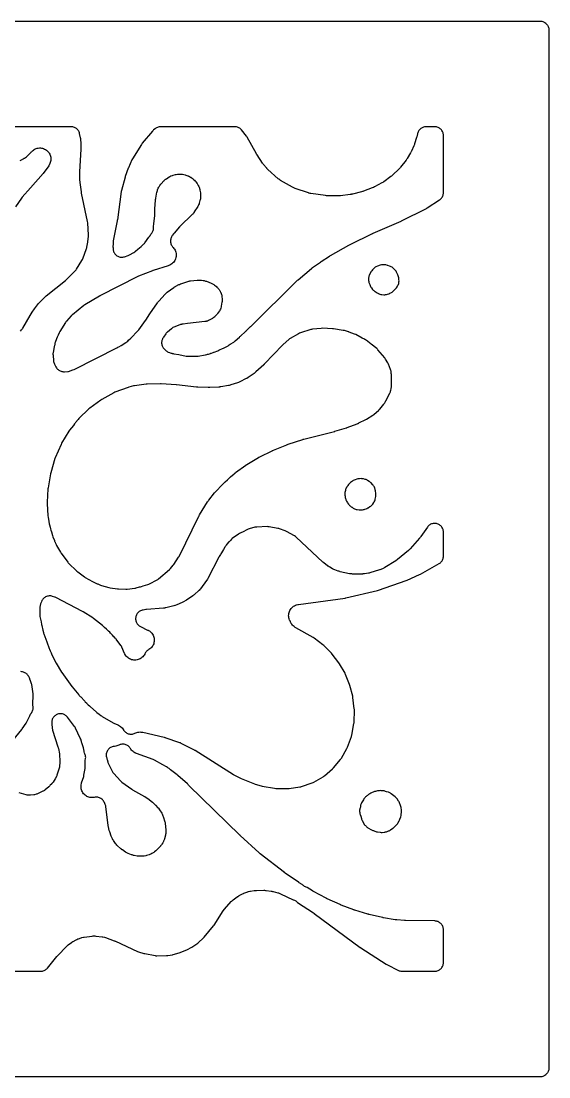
# Model space of a CAD drawing. Header units: millimetres. Extents: x 0 to 300, y 0 to 300.
# Drawn here: x 150 to 300.1, y -0.1 to 299.8 of the extents above; entities that cross this region are included whole.
import ezdxf

# ---------------------------------------------------------------- set-up
doc = ezdxf.new("R2010")
doc.units = ezdxf.units.MM
doc.layers.add('CUT', color=7, linetype='CONTINUOUS')

msp = doc.modelspace()

# ---------------------------------------------------------------- linework, layer by layer
at = {"layer": 'CUT'}
for points in [[(2.4114, 299.8475), (297.5886, 299.8475), (297.8947, 299.8324), (298.1371, 299.7965), (298.3748, 299.7369), (298.6056, 299.6544), (298.8271, 299.5496), (299.0373, 299.4236), (299.2341, 299.2776), (299.4156, 299.1131), (299.5802, 298.9315), (299.7262, 298.7347), (299.8521, 298.5245), (299.9569, 298.303), (300.0395, 298.0723), (300.099, 297.8346), (300.135, 297.5922), (300.15, 297.2861), (300.15, 2.4114), (300.135, 2.1053), (300.099, 1.8629), (300.0395, 1.6252), (299.9569, 1.3944), (299.8521, 1.1729), (299.7262, 0.9627), (299.5802, 0.7659), (299.4156, 0.5844), (299.2341, 0.4198), (299.0373, 0.2738), (298.8271, 0.1479), (298.6056, 0.0431), (298.3748, -0.0395), (298.1371, -0.099), (297.8947, -0.135), (297.5886, -0.15), (2.4114, -0.15)], [(149.8217, 211.7903), (150.1535, 212.1308), (150.2951, 212.2891), (150.4227, 212.4587), (150.5355, 212.6386), (152.5791, 216.2282), (153.1392, 217.1504), (153.7799, 218.0478), (154.9882, 219.5836), (155.1402, 219.7647), (155.2472, 219.8844), (155.4104, 220.0556), (157.0338, 221.6552), (157.1619, 221.7633), (162.629, 226.1207), (162.8578, 226.3275), (163.6, 227.0861), (163.6955, 227.176), (163.8124, 227.3032), (165.4495, 228.9766), (165.6298, 229.1822), (165.7865, 229.4063), (167.3071, 231.8559), (167.4295, 232.0773), (167.5288, 232.3099), (168.6044, 235.2283), (168.6666, 235.4206), (168.713, 235.6173), (168.9871, 237.0318), (169.0199, 237.2541), (169.1631, 238.66), (169.1754, 238.8629), (169.1713, 239.0662), (168.9581, 242.5445), (168.9088, 242.9085), (167.2068, 250.9621), (167.1791, 251.1072), (167.1622, 251.2062), (167.1402, 251.3523), (166.7968, 253.9902), (166.7845, 254.1071), (166.7756, 254.197), (166.7674, 254.2988), (166.7572, 254.4832), (166.6805, 256.9574), (166.6802, 256.9892), (167.059, 263.506), (167.0614, 263.7465), (167.0526, 263.9764), (167.0873, 264.5986), (167.083, 264.9403), (166.9663, 266.3744), (166.9128, 266.7238), (166.6466, 267.8995), (166.5823, 268.1314), (166.4959, 268.356), (166.3883, 268.5713), (166.2606, 268.7752), (166.1138, 268.9659), (165.9493, 269.1416), (165.7688, 269.3007), (165.5738, 269.4417), (165.3661, 269.5632), (165.1477, 269.6643), (164.9206, 269.7439), (164.6869, 269.8012), (164.4487, 269.8359), (164.2084, 269.8475), (164.2037, 269.8475), (163.9892, 269.8475), (163.178, 269.8475), (161.2096, 269.8475), (155.2206, 269.8475), (152.6884, 269.8475), (152.2256, 269.8475), (152.2189, 269.8475), (144.9435, 269.8475)], [(149.7114, 260.1986), (150.3335, 260.5682), (150.4173, 260.6065), (150.6545, 260.7306), (150.8771, 260.8793), (150.927, 260.921), (151.2837, 261.1329), (151.5128, 261.2868), (151.7235, 261.4649), (152.4379, 262.1398), (152.6248, 262.3368), (152.8756, 262.6315), (152.9965, 262.7668), (153.0187, 262.7904), (153.2584, 263.0224), (153.4965, 263.2118), (153.7518, 263.3774), (154.0219, 263.5175), (154.3042, 263.6308), (154.5962, 263.7164), (154.8951, 263.7733), (155.1982, 263.8011), (155.5024, 263.7994), (155.8051, 263.7684), (156.1034, 263.7083), (156.3944, 263.6196), (156.6756, 263.5032), (156.9441, 263.3602), (157.1976, 263.1919), (157.4337, 262.9998), (157.65, 262.7859), (157.8447, 262.5521), (158.0159, 262.3005), (158.162, 262.0336), (158.2816, 261.7538), (158.3736, 261.4638), (158.4371, 261.1662), (158.4716, 260.8639), (158.4767, 260.5597), (158.4524, 260.2564), (158.3988, 259.9568), (158.3166, 259.6639), (158.2184, 259.4109), (157.8651, 258.7), (157.7199, 258.4634), (157.7043, 258.4402), (157.6146, 258.3126), (156.285, 256.5025), (152.7149, 252.4629), (150.3203, 249.8145), (150.1218, 249.5647), (148.3751, 247.0515)], [(146.45, 93.9331), (150.2159, 98.5745), (150.3401, 98.7413), (151.4661, 100.3927), (151.5646, 100.5493), (151.6513, 100.7128), (152.4105, 102.2829), (152.4125, 102.2872), (152.4139, 102.29), (152.4736, 102.4232), (152.5288, 102.5569), (152.542, 102.5866), (152.692, 102.8857), (152.8546, 103.1441), (152.8998, 103.2024), (153.0446, 103.4104), (153.1677, 103.632), (153.2677, 103.8649), (153.3435, 104.1067), (153.3945, 104.355), (153.4202, 104.6071), (153.4201, 104.8606), (153.3944, 105.1128), (153.3694, 105.2755), (153.3513, 105.6196), (153.3513, 105.653), (153.3555, 105.8405), (153.4688, 108.2191), (153.4676, 108.4807), (153.439, 108.7407), (153.0201, 111.308), (152.9593, 111.5825), (152.8681, 111.8484), (152.5388, 112.6567), (152.5074, 112.7852), (152.4466, 112.9939), (152.3679, 113.1965), (152.272, 113.3914), (152.1555, 113.6043), (152.0474, 113.7802), (151.991, 113.8757), (151.8471, 114.0727), (151.6846, 114.2548), (151.5052, 114.4202), (151.3105, 114.5673), (151.1024, 114.6947), (150.8828, 114.8012), (150.6539, 114.8858), (150.4179, 114.9476), (150.1769, 114.9862), (149.9334, 115.0011)], [(134.2049, 29.85), (155.5792, 29.85), (155.8256, 29.8622), (156.0696, 29.8986), (156.3088, 29.9588), (156.5408, 30.0423), (156.7636, 30.1483), (156.9748, 30.2758), (157.1724, 30.4234), (157.3545, 30.5898), (157.5193, 30.7733), (160.1617, 34.0248), (160.261, 34.1419), (160.33, 34.2201), (160.4339, 34.333), (162.895, 36.9003), (163.0011, 37.0066), (163.0204, 37.0252), (163.2448, 37.2246), (163.2656, 37.2416), (163.3836, 37.3344), (164.3151, 38.0372), (164.4283, 38.1193), (164.4488, 38.1337), (164.6839, 38.285), (164.7055, 38.2977), (164.8271, 38.3667), (165.6936, 38.837), (165.8259, 38.9054), (165.8498, 38.9172), (166.1219, 39.0379), (166.1467, 39.0478), (166.2861, 39.1), (167.0995, 39.3863), (167.2917, 39.4481), (167.3262, 39.4582), (167.719, 39.5505), (167.7544, 39.5568), (167.954, 39.587), (170.253, 39.8714), (170.4734, 39.8921), (170.5127, 39.8946), (170.9552, 39.8968), (170.9946, 39.8947), (171.2152, 39.8762), (173.0447, 39.6683), (173.2598, 39.6376), (173.2979, 39.631), (173.7209, 39.5324), (173.7581, 39.5214), (173.9646, 39.4539), (176.4728, 38.5526), (176.6185, 38.4968), (176.7167, 38.4569), (176.8599, 38.3951), (183.1591, 35.5202), (183.4439, 35.4107), (184.9374, 34.9388), (185.2294, 34.8655), (188.1187, 34.3232), (188.3696, 34.2892), (188.6226, 34.2807), (191.3886, 34.328), (191.7534, 34.3611), (193.0483, 34.575), (193.2873, 34.6266), (195.0087, 35.0874), (195.2938, 35.1824), (196.8608, 35.8117), (197.1183, 35.9325), (198.6093, 36.7388), (198.8634, 36.8965), (200.25, 37.8769), (200.4824, 38.0629), (201.805, 39.2574), (201.9377, 39.3865), (202.0606, 39.5251), (204.7262, 42.7677), (204.8987, 43.0046), (207.4776, 47.0212), (207.5614, 47.1461), (207.5769, 47.1682), (207.7591, 47.4074), (207.7762, 47.4281), (207.8744, 47.5421), (209.7698, 49.6549), (209.8958, 49.7887), (209.9189, 49.812), (210.1898, 50.0601), (210.2151, 50.0811), (210.3593, 50.1949), (211.4756, 51.0322), (211.6057, 51.1255), (211.6293, 51.1417), (211.9007, 51.3112), (211.9256, 51.3253), (212.0665, 51.4012), (213.0242, 51.8911), (213.2397, 51.9928), (213.3881, 52.0572), (213.6096, 52.145), (214.457, 52.4502), (214.6386, 52.5105), (214.6713, 52.5204), (215.0425, 52.6127), (215.076, 52.6192), (215.2647, 52.651), (216.3219, 52.8017), (216.5642, 52.8282), (216.7291, 52.8409), (216.9726, 52.8516), (219.0873, 52.876), (219.2304, 52.875), (219.2561, 52.8743), (219.5417, 52.8557), (219.5673, 52.8531), (219.7094, 52.8357), (221.1137, 52.6361), (221.3288, 52.5991), (221.474, 52.5698), (221.6866, 52.5203), (223.0621, 52.158), (223.2248, 52.1111), (223.2538, 52.1021), (223.572, 51.9867), (223.5999, 51.9751), (223.7548, 51.9067), (227.4375, 50.1811), (227.5403, 50.1283), (227.7656, 50.0264), (227.9998, 49.9472), (228.1185, 49.9198), (228.2801, 49.7447), (228.4612, 49.5832), (228.6571, 49.44), (233.2009, 46.446), (233.2828, 46.3905), (233.3379, 46.352), (233.4183, 46.2944), (246.5037, 36.6451), (246.5268, 36.6283), (246.531, 36.6253), (246.6306, 36.5572), (253.8231, 31.8887), (254.07, 31.7478), (257.3553, 30.112), (257.5666, 30.0188), (257.7855, 29.9454), (258.0103, 29.8926), (258.2389, 29.8607), (258.4696, 29.85), (267.65, 29.85), (267.895, 29.862), (268.1377, 29.898), (268.3757, 29.9576), (268.6067, 30.0403), (268.8285, 30.1452), (269.0389, 30.2713), (269.236, 30.4175), (269.4178, 30.5822), (269.5825, 30.764), (269.7287, 30.9611), (269.8548, 31.1715), (269.9597, 31.3933), (270.0424, 31.6243), (270.102, 31.8623), (270.138, 32.105), (270.15, 32.35), (270.15, 41.6553), (270.1382, 41.8983), (270.1028, 42.1391), (270.0441, 42.3752), (269.9628, 42.6045), (269.8596, 42.8249), (269.7354, 43.0341), (269.5915, 43.2303), (269.4292, 43.4116), (269.2501, 43.5762), (269.0557, 43.7227), (268.8481, 43.8495), (268.6291, 43.9556), (268.4009, 44.0399), (268.1655, 44.1016), (267.9253, 44.1401), (267.6824, 44.1551), (259.4001, 44.2626), (259.2918, 44.2656), (259.2182, 44.2687), (259.1101, 44.2748), (256.9072, 44.4309), (256.7211, 44.4487), (256.5951, 44.464), (256.4101, 44.4911), (253.0861, 45.0633), (252.9839, 45.0824), (252.9146, 45.0963), (252.813, 45.1182), (248.9945, 45.9958), (248.8697, 46.0267), (248.7853, 46.0492), (248.6617, 46.0844), (244.9693, 47.2041), (244.8514, 47.242), (244.7718, 47.2691), (244.6553, 47.3108), (241.0413, 48.673), (240.922, 48.7203), (240.8414, 48.7539), (240.7238, 48.8052), (237.0742, 50.4742), (236.9689, 50.5244), (236.8978, 50.5596), (236.7941, 50.6131), (233.1579, 52.558), (233.0643, 52.6098), (233.0012, 52.6459), (232.9091, 52.7003), (231.3356, 53.6612), (231.1226, 53.7775), (230.8993, 53.8726), (230.6679, 53.9455), (230.5922, 53.9615), (230.5521, 54.0115), (230.3791, 54.1881), (230.1894, 54.3468), (229.985, 54.486), (229.1438, 54.9997), (229.0615, 55.0514), (229.006, 55.0873), (228.9251, 55.1411), (225.1369, 57.733), (225.0428, 57.7996), (224.9795, 57.8458), (224.8874, 57.9152), (218.0372, 63.2488), (217.9189, 63.3449), (217.8398, 63.4118), (217.7254, 63.5126), (212.3447, 68.4541), (212.3064, 68.4898), (212.2805, 68.5142), (212.2427, 68.5504), (197.7603, 82.6158), (197.65, 82.7671), (197.5112, 82.9271), (197.3594, 83.0748), (194.6128, 85.5285), (194.434, 85.674), (192.5451, 87.0713), (192.0837, 87.4489), (191.9179, 87.5736), (191.7422, 87.684), (191.6117, 87.7587), (191.3707, 87.9139), (190.3215, 88.4973), (187.9624, 89.8477), (187.7683, 89.9479), (187.5662, 90.0307), (182.8724, 91.718), (182.7019, 91.784), (182.6718, 91.7966), (182.3683, 91.9404), (182.1054, 92.098), (181.8592, 92.2804), (181.6319, 92.4859), (181.4256, 92.7125), (181.2424, 92.9582), (181.1012, 93.192), (180.9672, 93.3915), (180.8147, 93.5772), (180.645, 93.7474), (180.4598, 93.9006), (180.2608, 94.0352), (180.0497, 94.1501), (179.8286, 94.2443), (179.5994, 94.3167), (179.3644, 94.3668), (179.1256, 94.3941), (178.8853, 94.3984), (178.6457, 94.3796), (178.4091, 94.3378), (178.1775, 94.2735), (177.9532, 94.1873), (177.803, 94.1123), (177.8028, 94.1129), (177.8009, 94.1119), (177.4959, 93.9777), (177.2072, 93.8828), (176.9107, 93.8161), (176.5801, 93.7747), (176.578, 93.7746), (176.578, 93.7742), (176.3995, 93.7604), (176.157, 93.7174), (175.9198, 93.6506), (175.6903, 93.5609), (175.4708, 93.449), (175.2634, 93.316), (175.07, 93.1633), (174.8927, 92.9923), (174.733, 92.8046), (174.5926, 92.6022), (174.4728, 92.3869), (174.3748, 92.1609), (174.2994, 91.9263), (174.2476, 91.6854), (174.2197, 91.4406), (174.216, 91.1942), (174.2366, 90.9487), (174.2813, 90.7064), (174.3496, 90.4697), (174.4142, 90.2813), (174.4233, 90.2498), (174.4699, 90.0723), (174.6335, 89.3809), (174.6899, 89.1805), (174.7627, 88.9854), (174.8515, 88.7971), (176.0329, 86.5404), (176.1389, 86.3573), (176.26, 86.1837), (176.3953, 86.0211), (178.2442, 83.981), (178.4318, 83.7947), (178.6381, 83.6294), (181.4666, 81.5975), (181.6988, 81.4494), (185.0712, 79.5509), (185.085, 79.5423), (185.1614, 79.4946), (185.3119, 79.4007), (186.0337, 78.9504), (186.0514, 78.9377), (187.3362, 77.9431), (187.447, 77.8368), (187.4978, 77.7881), (187.6465, 77.6454), (188.2258, 77.0894), (188.9292, 76.3423), (189.0518, 76.2055), (189.0731, 76.1806), (189.2974, 75.8899), (189.3162, 75.863), (189.4174, 75.7098), (190.0004, 74.7786), (190.0866, 74.6339), (190.1014, 74.6076), (190.2415, 74.3316), (190.3562, 74.0441), (190.3661, 74.0156), (190.4179, 73.8554), (190.8817, 72.3004), (190.9386, 72.0871), (190.9476, 72.0488), (191.0232, 71.614), (191.0276, 71.5749), (191.0461, 71.3549), (191.1413, 69.6035), (191.1468, 69.4213), (191.147, 69.3887), (191.1326, 69.0539), (191.0858, 68.722), (191.0796, 68.69), (191.0411, 68.5118), (190.7944, 67.4928), (190.7695, 67.4013), (190.6204, 66.992), (190.5459, 66.8037), (190.5317, 66.7705), (190.4011, 66.5051), (190.3982, 66.5001), (190.2868, 66.3184), (190.0357, 65.934), (189.9305, 65.7813), (189.911, 65.7544), (189.6786, 65.4656), (189.6566, 65.4408), (189.53, 65.3054), (188.4602, 64.2162), (188.3118, 64.0732), (188.2846, 64.0484), (187.9654, 63.7879), (187.9357, 63.7663), (187.7658, 63.6496), (187.3832, 63.402), (187.2334, 63.3099), (187.2062, 63.294), (186.9194, 63.1445), (186.62, 63.0225), (186.5903, 63.0121), (186.4231, 62.9573), (185.7165, 62.7442), (185.5008, 62.6861), (185.4621, 62.6769), (185.0222, 62.5997), (184.9827, 62.5952), (184.76, 62.5763), (183.979, 62.5337), (183.7596, 62.5282), (183.7205, 62.5283), (183.2828, 62.5557), (183.244, 62.5604), (183.027, 62.5933), (182.1752, 62.7479), (181.9851, 62.7876), (181.9513, 62.7955), (181.5786, 62.904), (181.5459, 62.9154), (181.3642, 62.9839), (180.4196, 63.3686), (180.2555, 63.4401), (180.2265, 63.4535), (179.9094, 63.6195), (179.8818, 63.6357), (179.7295, 63.7299), (178.8194, 64.3232), (178.6939, 64.4087), (178.6717, 64.4245), (178.4316, 64.6103), (178.4108, 64.6279), (178.2965, 64.7279), (177.4539, 65.497), (177.3048, 65.6408), (177.2789, 65.6671), (177.0058, 65.9782), (176.983, 66.0073), (176.8596, 66.1737), (176.2449, 67.0531), (176.154, 67.1894), (176.1383, 67.2141), (175.9748, 67.4979), (175.9613, 67.5239), (175.8889, 67.671), (175.6051, 68.2813), (175.2133, 69.4346), (175.0783, 69.8321), (175.0589, 69.8893), (175.0555, 69.8993), (174.8352, 70.9057), (174.8026, 71.0731), (174.783, 71.1873), (174.758, 71.356), (174.1005, 76.6103), (174.0602, 76.8425), (173.9983, 77.0699), (173.9152, 77.2905), (173.6852, 77.8235), (173.5749, 78.0475), (173.4428, 78.2595), (173.2902, 78.4572), (173.1186, 78.6387), (172.9298, 78.8022), (172.7256, 78.9461), (172.508, 79.0688), (172.2793, 79.1692), (172.0418, 79.2463), (171.7977, 79.2993), (171.5495, 79.3277), (171.2998, 79.3312), (171.051, 79.3097), (170.8055, 79.2635), (170.7841, 79.2584), (170.4848, 79.2163), (170.1828, 79.2031), (169.8809, 79.219), (169.582, 79.2638), (169.2888, 79.337), (169.0039, 79.4381), (168.7301, 79.566), (168.4698, 79.7197), (168.2254, 79.8976), (167.9993, 80.0982), (167.7934, 80.3195), (167.6098, 80.5596), (167.4501, 80.8162), (167.3157, 81.087), (167.208, 81.3694), (167.1278, 81.6609), (167.076, 81.9586), (167.053, 82.26), (167.0591, 82.5622), (167.0942, 82.8625), (167.164, 83.1863), (167.1723, 83.2175), (167.2229, 83.3905), (167.8107, 85.2348), (167.8905, 85.5585), (168.234, 87.5006), (168.2654, 87.7514), (168.2713, 88.0041), (168.2371, 89.2587), (168.2366, 89.4422), (168.2373, 89.475), (168.2611, 89.8115), (168.3279, 90.2043), (168.3262, 90.2046), (168.3541, 90.3719), (168.3701, 90.6318), (168.3588, 90.892), (168.3206, 91.1496), (168.2558, 91.4018), (168.1651, 91.6459), (168.0677, 91.8714), (167.9639, 92.1969), (167.9554, 92.229), (167.9123, 92.4098), (167.7113, 93.355), (167.6493, 93.5899), (167.2884, 94.7294), (167.2284, 94.9406), (167.1698, 95.1041), (166.9602, 95.7657), (166.8457, 96.0609), (165.5162, 98.9337), (165.3876, 99.1758), (165.2333, 99.4023), (163.1903, 102.074), (163.0349, 102.2582), (162.8624, 102.4266), (162.6745, 102.5775), (162.4729, 102.7097), (162.2596, 102.8218), (162.0365, 102.9129), (161.8056, 102.9821), (161.5691, 103.0287), (161.3293, 103.0523), (161.0882, 103.0527), (160.8483, 103.03), (160.6117, 102.9842), (160.3805, 102.9158), (160.1571, 102.8255), (159.9433, 102.7141), (159.7413, 102.5826), (159.5529, 102.4323), (159.3799, 102.2646), (159.2238, 102.0809), (159.0861, 101.8831), (158.9681, 101.673), (158.8708, 101.4524), (158.7953, 101.2236), (158.7422, 100.9885), (158.7119, 100.7494), (158.7048, 100.5084), (158.721, 100.268), (158.8817, 98.8794), (158.9207, 98.6426), (158.9823, 98.4106), (160.4842, 93.6787), (160.5429, 93.4738), (160.5788, 93.3337), (160.6257, 93.1258), (160.9109, 91.6718), (161.0258, 89.3618), (160.9177, 87.9535), (160.8857, 87.8384), (160.2028, 85.578), (160.1466, 85.407), (160.1359, 85.3766), (160.0764, 85.2317), (159.7, 84.5301), (159.0896, 83.6016), (158.9928, 83.4613), (158.9749, 83.4366), (158.7625, 83.1699), (158.7424, 83.147), (158.6274, 83.0211), (158.3165, 82.6963), (158.1513, 82.534), (158.0358, 82.4274), (157.8609, 82.2756), (156.8168, 81.4246), (156.6448, 81.2926), (156.6135, 81.2699), (156.2481, 81.0367), (156.2144, 81.0178), (156.0222, 80.9174), (155.0548, 80.4472), (154.8795, 80.3675), (154.8478, 80.354), (154.4861, 80.2221), (154.4532, 80.212), (154.2677, 80.1601), (153.7893, 80.0395), (153.7693, 80.0367), (153.616, 80.018), (152.65, 79.9202), (152.4942, 79.9078), (152.4662, 79.9061), (152.1789, 79.9011), (151.8921, 79.92), (151.8643, 79.923), (151.7093, 79.9431), (151.4393, 79.9837), (151.397, 79.996), (149.4878, 80.6068)]]:
    msp.add_lwpolyline(points, dxfattribs=at)
for points in [[(159.231, 203.32), (159.2651, 203.0821), (159.3218, 202.8485), (159.4008, 202.6214), (159.5012, 202.403), (159.9293, 201.5784), (160.051, 201.3694), (160.1923, 201.1731), (160.3519, 200.9915), (160.5283, 200.826), (160.7199, 200.6784), (160.9249, 200.55), (161.1413, 200.442), (161.3671, 200.3555), (161.6003, 200.2911), (161.8385, 200.2496), (162.0797, 200.2313), (162.3215, 200.2364), (163.289, 200.3037), (163.5084, 200.3287), (163.7247, 200.373), (163.9362, 200.4362), (164.7599, 200.7224), (165.068, 200.8532), (177.3793, 207.0829), (177.4118, 207.0997), (177.4177, 207.1028), (177.4936, 207.1456), (177.541, 207.1683), (177.7998, 207.3113), (178.4335, 207.7124), (179.8418, 208.5653), (180.0936, 208.7397), (180.3222, 208.9436), (180.5225, 209.1457), (181.2268, 209.7403), (181.4556, 209.9597), (183.0362, 211.6811), (183.0743, 211.7196), (183.2172, 211.8765), (183.2254, 211.8872), (183.2759, 211.9422), (183.4498, 212.1537), (185.3754, 214.7772), (185.3939, 214.8028), (185.3972, 214.8074), (185.4716, 214.9176), (186.5938, 216.6785), (188.7636, 219.7745), (188.9086, 219.9678), (189.0111, 220.0957), (189.1682, 220.2792), (190.9768, 222.2593), (191.1065, 222.3942), (191.1302, 222.4178), (191.4088, 222.6675), (191.4347, 222.6885), (191.583, 222.8026), (193.4973, 224.2012), (193.6177, 224.2857), (193.6396, 224.3004), (193.8899, 224.4547), (193.9129, 224.4677), (194.0424, 224.5374), (194.8693, 224.9616), (195.0034, 225.0271), (195.0276, 225.0383), (195.3029, 225.153), (195.328, 225.1622), (195.4689, 225.2113), (197.7034, 225.9392), (197.8256, 225.9763), (197.9809, 226.0048), (198.0094, 226.0088), (198.169, 226.0277), (200.065, 226.2109), (200.0875, 226.2142), (200.4886, 226.241), (200.6816, 226.2489), (200.7161, 226.2494), (201.1021, 226.2353), (201.1365, 226.2323), (201.3284, 226.2103), (201.8083, 226.1429), (202.0193, 226.1072), (202.0567, 226.0997), (202.4708, 225.9924), (202.5071, 225.9807), (202.7089, 225.9095), (204.1149, 225.3677), (204.2779, 225.3004), (204.3068, 225.2877), (204.597, 225.1432), (204.8724, 224.972), (204.8984, 224.9542), (205.0413, 224.8507), (205.2908, 224.661), (205.4345, 224.5461), (205.4596, 224.5249), (205.7291, 224.2747), (205.7521, 224.2512), (205.8774, 224.1165), (205.982, 223.9982), (206.1906, 223.7447), (206.3099, 223.5917), (206.3305, 223.5639), (206.4233, 223.4237), (206.5313, 223.2459), (206.5457, 223.2196), (206.6229, 223.071), (206.7699, 222.7715), (206.7831, 222.7407), (207.0097, 222.1697), (207.0627, 221.9818), (207.12, 221.674), (207.1242, 221.6438), (207.1439, 221.4747), (207.1901, 220.9793), (207.2021, 220.8089), (207.2036, 220.7784), (207.2042, 220.4645), (207.1763, 220.1518), (207.1722, 220.1215), (207.1454, 219.9529), (206.9473, 218.8649), (206.9082, 218.6778), (206.9004, 218.6445), (206.8026, 218.3071), (206.6825, 218.0099), (206.5183, 217.6992), (206.5009, 217.6699), (206.3989, 217.5082), (205.8859, 216.7389), (205.7705, 216.5755), (205.7492, 216.5469), (205.5138, 216.2644), (205.2496, 216.0087), (205.2227, 215.9852), (205.0683, 215.858), (204.5725, 215.4712), (204.431, 215.3661), (204.4053, 215.3479), (204.1084, 215.1582), (204.0811, 215.1425), (203.9262, 215.0584), (203.4814, 214.8299), (203.33, 214.7563), (203.3026, 214.7438), (203.0159, 214.6277), (202.882, 214.587), (202.7439, 214.5517), (202.6701, 214.5329), (202.6573, 214.5296), (202.606, 214.5165), (202.443, 214.4826), (202.4133, 214.4778), (202.2466, 214.4547), (197.3701, 213.8891), (196.1278, 213.779), (195.9108, 213.7502), (195.6972, 213.7025), (195.6172, 213.6771), (195.5993, 213.6742), (195.3881, 213.6212), (195.1824, 213.5499), (193.4418, 212.8611), (193.1959, 212.7481), (192.9637, 212.6091), (192.7478, 212.4458), (191.6112, 211.485), (191.4554, 211.3417), (191.3124, 211.1856), (191.1831, 211.0181), (190.4919, 210.0396), (190.3748, 209.8575), (190.2738, 209.6659), (190.1898, 209.4664), (190.1248, 209.2909), (190.0512, 209.0583), (190.0007, 208.8195), (189.9737, 208.577), (189.9705, 208.333), (189.991, 208.0898), (190.0352, 207.8498), (190.1026, 207.6152), (190.1925, 207.3884), (190.3041, 207.1714), (190.4363, 206.9663), (190.5879, 206.775), (190.7575, 206.5995), (191.0566, 206.3186), (191.2315, 206.1688), (191.4195, 206.0358), (191.6189, 205.9207), (191.8281, 205.8244), (192.1942, 205.6758), (192.4189, 205.5969), (192.6502, 205.5397), (192.8816, 205.494), (193.008, 205.4404), (193.2432, 205.3671), (193.4844, 205.3172), (194.8772, 205.1002), (197.0043, 204.6805), (197.2315, 204.6464), (197.4608, 204.6333), (199.8781, 204.6068), (200.1347, 204.6172), (200.3889, 204.6538), (202.3379, 205.0379), (202.4645, 205.0552), (202.8115, 205.128), (202.8469, 205.1381), (202.9971, 205.1677), (203.2766, 205.2398), (203.8739, 205.4312), (203.9877, 205.4637), (204.1688, 205.5257), (204.6172, 205.6694), (204.8576, 205.7603), (204.8854, 205.7725), (205.9544, 206.1862), (206.2582, 206.3278), (206.4816, 206.4509), (207.2941, 206.7773), (207.5636, 206.9047), (208.8615, 207.6159), (209.0261, 207.7145), (209.1828, 207.8255), (209.4842, 208.057), (210.489, 208.6632), (210.6928, 208.8003), (210.8822, 208.9566), (212.0902, 210.0583), (212.2536, 210.1838), (212.4411, 210.3431), (213.7996, 211.6172), (214.1179, 211.9076), (214.1607, 211.9475), (214.1702, 211.9565), (214.2012, 211.9867), (214.904, 212.6821), (215.0987, 212.8618), (215.2705, 213.0366), (215.3313, 213.105), (228.4395, 226.0755), (228.5615, 226.1909), (228.6462, 226.2675), (228.7733, 226.3774), (232.6601, 229.5887), (232.7612, 229.6694), (232.8308, 229.723), (232.9346, 229.8001), (235.1635, 231.3965), (235.2275, 231.4414), (235.2714, 231.4715), (235.3364, 231.515), (237.6932, 233.0585), (237.797, 233.1241), (237.8683, 233.1675), (237.9741, 233.2296), (243.2753, 236.2253), (243.383, 236.2839), (243.4568, 236.3225), (243.5663, 236.3774), (249.9768, 239.4661), (250.0454, 239.4983), (250.0922, 239.5197), (250.1615, 239.5505), (258.1208, 242.9966), (258.147, 243.0082), (258.1518, 243.0103), (258.2612, 243.0623), (265.3214, 246.6358), (265.562, 246.7749), (269.0196, 249.0391), (269.2198, 249.1849), (269.4046, 249.3498), (269.5722, 249.5321), (269.7209, 249.7301), (269.8493, 249.9419), (269.9561, 250.1653), (270.0403, 250.3982), (270.1011, 250.6383), (270.1377, 250.8832), (270.15, 251.1306), (270.15, 267.3475), (270.138, 267.5925), (270.102, 267.8352), (270.0424, 268.0732), (269.9597, 268.3042), (269.8548, 268.5259), (269.7287, 268.7364), (269.5825, 268.9334), (269.4178, 269.1152), (269.236, 269.28), (269.0389, 269.4261), (268.8285, 269.5523), (268.6067, 269.6572), (268.3757, 269.7398), (268.1377, 269.7994), (267.895, 269.8354), (267.65, 269.8475), (265.2331, 269.8475), (264.9922, 269.8358), (264.7535, 269.801), (264.5194, 269.7434), (264.2918, 269.6635), (264.073, 269.562), (263.865, 269.4399), (263.6698, 269.2983), (263.489, 269.1386), (263.3246, 268.9622), (263.1778, 268.7708), (263.0503, 268.5661), (262.943, 268.3501), (262.857, 268.1248), (262.7932, 267.8922), (262.6439, 267.2236), (262.6034, 267.0598), (262.5734, 266.9491), (262.5256, 266.7872), (261.9361, 264.945), (261.8671, 264.7482), (261.8165, 264.6159), (261.7366, 264.4232), (261.0555, 262.9021), (260.9604, 262.7052), (260.8919, 262.5735), (260.7855, 262.3825), (259.8681, 260.8436), (259.743, 260.6478), (259.654, 260.5176), (259.517, 260.3299), (257.9579, 258.3273), (257.7906, 258.1272), (257.6725, 257.9955), (257.4917, 257.8075), (255.7562, 256.1242), (255.5539, 255.9418), (255.4123, 255.8231), (255.1973, 255.6558), (253.2095, 254.2223), (253.006, 254.0854), (252.8649, 253.9971), (252.6528, 253.8738), (250.4941, 252.7114), (250.2671, 252.5989), (250.1106, 252.5278), (249.8766, 252.4309), (247.4262, 251.5119), (247.2218, 251.4418), (247.0817, 251.3983), (246.8735, 251.3402), (244.2465, 250.6874), (244.0156, 250.6377), (243.8578, 250.6089), (243.6242, 250.5738), (240.8288, 250.2438), (240.6098, 250.2244), (240.4607, 250.2156), (240.2409, 250.2091), (237.3046, 250.2085), (237.0337, 250.2182), (236.8504, 250.2314), (236.5809, 250.2607), (232.4371, 250.8631), (232.2694, 250.8914), (232.2395, 250.8971), (231.9089, 250.9763), (231.8797, 250.9847), (231.7174, 251.0355), (227.95, 252.3082), (227.7757, 252.3719), (227.7448, 252.3841), (227.4066, 252.537), (227.3771, 252.5522), (227.2141, 252.6411), (223.8331, 254.5943), (223.673, 254.6922), (223.6449, 254.7104), (223.3405, 254.9295), (223.3143, 254.9504), (223.1706, 255.0712), (220.2163, 257.6835), (220.1079, 257.7832), (220.0889, 257.8014), (219.8843, 258.0132), (219.8667, 258.0328), (219.7708, 258.1446), (218.9944, 259.0859), (218.8716, 259.2431), (218.7911, 259.3521), (218.6768, 259.5156), (217.1422, 261.8414), (217.0652, 261.9632), (217.0144, 262.047), (216.9421, 262.1717), (214.3545, 266.8374), (214.2447, 267.0171), (214.1202, 267.1869), (212.7417, 268.9095), (212.5768, 269.0957), (212.3942, 269.2647), (212.1957, 269.4146), (211.9833, 269.5441), (211.7591, 269.6519), (211.5253, 269.7368), (211.2842, 269.7981), (211.0382, 269.8351), (210.7897, 269.8475), (189.7388, 269.8475), (189.4936, 269.8354), (189.2508, 269.7994), (189.0127, 269.7397), (188.7816, 269.657), (188.5597, 269.552), (188.3492, 269.4257), (188.1521, 269.2794), (187.7129, 268.9187), (187.5476, 268.7701), (187.3961, 268.6075), (184.4399, 265.1355), (184.3177, 264.9799), (184.2081, 264.8151), (181.6967, 260.6909), (181.5479, 260.4069), (180.558, 258.1821), (180.5462, 258.1551), (180.544, 258.1502), (180.4978, 258.0352), (179.6376, 255.7309), (179.563, 255.4964), (178.5613, 251.7131), (178.5017, 251.4169), (177.3907, 243.4111), (177.3746, 243.3059), (177.3626, 243.2345), (177.3435, 243.1298), (176.2136, 237.3997), (176.1798, 237.1748), (176.1666, 236.9477), (176.1575, 236.2262), (176.1562, 236.2183), (176.131, 235.9926), (176.1263, 235.7655), (176.1422, 235.5389), (176.1483, 235.5016), (176.1458, 235.3054), (176.1551, 235.0558), (176.1893, 234.8083), (176.248, 234.5655), (176.3307, 234.3298), (176.4364, 234.1035), (176.5642, 233.8889), (176.7128, 233.6881), (176.8807, 233.5031), (177.0662, 233.3358), (177.2675, 233.1879), (177.4825, 233.0608), (177.7092, 232.9557), (177.9452, 232.8739), (178.1882, 232.8159), (178.4357, 232.7826), (178.6854, 232.774), (178.9346, 232.7905), (179.181, 232.8317), (179.422, 232.8974), (180.4185, 233.2229), (180.637, 233.3058), (180.8469, 233.4088), (182.1074, 234.1021), (182.3516, 234.2553), (182.5765, 234.4357), (183.2535, 235.046), (184.176, 235.7747), (184.3915, 235.9661), (184.5835, 236.181), (184.7625, 236.4062), (184.9006, 236.5307), (185.0715, 236.7004), (185.2254, 236.8859), (186.375, 238.4159), (186.5424, 238.6694), (186.582, 238.7382), (186.5989, 238.7674), (186.6178, 238.8002), (186.6253, 238.8128), (186.6395, 238.8338), (186.7664, 239.0442), (186.9474, 239.2878), (187.0217, 239.3698), (187.1717, 239.5521), (187.3038, 239.7478), (187.4169, 239.9551), (187.51, 240.172), (187.5821, 240.3969), (187.6328, 240.6275), (187.6614, 240.8618), (187.6678, 241.0979), (187.6636, 241.3088), (187.6645, 241.3416), (187.6743, 241.5247), (187.7298, 242.2374), (188.0167, 244.6059), (188.0344, 244.8627), (188.0634, 246.5187), (188.258, 249.0161), (188.2794, 249.2195), (188.2978, 249.3571), (188.3302, 249.559), (188.6409, 251.2024), (188.6746, 251.3618), (188.6813, 251.3902), (188.7693, 251.7037), (188.7784, 251.7314), (188.8326, 251.885), (188.9359, 252.1591), (188.9998, 252.3175), (189.0118, 252.3455), (189.1609, 252.6527), (189.1755, 252.6795), (189.2603, 252.8278), (189.3428, 252.9645), (189.4503, 253.1324), (189.4703, 253.1619), (189.7113, 253.4794), (189.7343, 253.5066), (189.8671, 253.6554), (190.6188, 254.4532), (190.7698, 254.6047), (190.7975, 254.6309), (191.1241, 254.9066), (191.1546, 254.9295), (191.3292, 255.053), (192.1003, 255.5661), (192.2746, 255.6752), (192.3062, 255.6939), (192.6418, 255.8675), (192.9944, 256.0033), (193.0293, 256.0146), (193.2266, 256.0725), (193.9235, 256.2563), (194.1061, 256.2996), (194.1389, 256.3066), (194.4796, 256.3608), (194.824, 256.3807), (194.8575, 256.381), (195.0452, 256.3777), (195.7205, 256.349), (195.9141, 256.3358), (195.9486, 256.3326), (196.3014, 256.2807), (196.647, 256.1927), (196.6801, 256.1824), (196.8638, 256.1201), (197.4322, 255.9107), (197.6021, 255.8434), (197.6321, 255.8306), (197.9344, 255.6845), (198.221, 255.5096), (198.248, 255.4913), (198.3966, 255.385), (198.9198, 254.9912), (199.0642, 254.8768), (199.0894, 254.8558), (199.3386, 254.6267), (199.5641, 254.3742), (199.5848, 254.3487), (199.697, 254.2026), (200.0871, 253.6686), (200.1948, 253.513), (200.2133, 253.4847), (200.3891, 253.1846), (200.5338, 252.8683), (200.5463, 252.8369), (200.6117, 252.6594), (200.8243, 252.0346), (200.884, 251.8426), (200.8937, 251.8081), (200.9746, 251.4476), (201.0164, 251.0805), (201.0186, 251.0447), (201.0252, 250.8437), (201.031, 249.9113), (201.0279, 249.7342), (201.0266, 249.7025), (200.9979, 249.3781), (200.9387, 249.0579), (200.9315, 249.0271), (200.8871, 248.8556), (200.6875, 248.1542), (200.636, 247.9882), (200.6261, 247.9587), (200.5106, 247.6609), (200.368, 247.375), (200.3529, 247.3479), (200.2647, 247.1981), (199.2813, 245.6135), (199.195, 245.4808), (199.1791, 245.4573), (199.0053, 245.2238), (198.8123, 245.0058), (198.7927, 244.9854), (198.6805, 244.8736), (195.2686, 241.6178), (195.0824, 241.4196), (193.5446, 239.5938), (193.4287, 239.4451), (193.3741, 239.3694), (193.1008, 239.0276), (193.1012, 239.0272), (193.0061, 238.9092), (192.878, 238.7161), (192.7684, 238.5121), (192.6782, 238.2987), (192.6081, 238.078), (192.5587, 237.8517), (192.5305, 237.6218), (192.5236, 237.3902), (192.5262, 237.237), (192.5422, 236.9939), (192.5817, 236.7536), (192.6444, 236.5183), (192.7298, 236.2902), (192.8369, 236.0714), (192.9648, 235.8641), (193.1123, 235.6703), (193.2692, 235.5012), (193.4712, 235.2606), (193.6452, 235.0068), (193.7935, 234.7371), (193.9148, 234.4543), (194.0078, 234.1609), (194.0717, 233.8599), (194.1059, 233.554), (194.11, 233.2463), (194.084, 232.9397), (194.0282, 232.637), (193.943, 232.3413), (193.8294, 232.0553), (193.6884, 231.7818), (193.5213, 231.5234), (193.3297, 231.2825), (193.1155, 231.0616), (192.8807, 230.8626), (192.6277, 230.6875), (192.3587, 230.538), (192.0492, 230.4037), (192.0185, 230.3921), (191.8453, 230.3316), (187.5539, 228.9499), (187.5271, 228.941), (187.5222, 228.9394), (187.4101, 228.8989), (183.4251, 227.351), (183.195, 227.248), (172.4219, 221.7568), (172.3924, 221.7415), (172.3871, 221.7387), (172.2653, 221.6702), (168.1245, 219.1849), (167.8603, 219.0022), (164.5827, 216.4102), (164.4316, 216.2806), (164.2912, 216.1394), (162.8961, 214.6187), (162.7475, 214.4407), (162.6159, 214.2497), (160.9879, 211.6343), (160.882, 211.4467), (160.7927, 211.2507), (160.5427, 210.6327), (160.4453, 210.4542), (160.347, 210.2533), (160.2671, 210.0444), (160.0951, 209.5262), (159.6941, 208.535), (159.6112, 208.2961), (159.5529, 208.0501), (159.4734, 207.6182), (159.4678, 207.5979), (159.4371, 207.421), (159.1079, 205.6328), (159.0767, 205.4048), (159.0665, 205.175), (159.0776, 204.9452)], [(248.9649, 225.5839), (249.1821, 224.9752), (249.289, 224.7208), (249.4234, 224.4797), (249.4394, 224.4571), (249.5375, 224.2639), (249.6869, 224.0353), (249.9891, 223.624), (250.142, 223.4358), (250.3124, 223.2633), (250.4987, 223.1081), (250.6992, 222.9716), (251.287, 222.6121), (251.4907, 222.5001), (251.704, 222.4076), (251.7527, 222.3916), (251.8312, 222.3527), (252.0821, 222.2604), (252.3413, 222.1953), (252.6061, 222.1583), (253.1642, 222.1106), (253.4369, 222.1022), (253.709, 222.1236), (253.9771, 222.1745), (254.238, 222.2543), (254.6402, 222.4018), (254.7849, 222.4474), (254.896, 222.4956), (254.9249, 222.5062), (255.1511, 222.602), (255.3668, 222.7195), (255.5699, 222.8576), (255.7585, 223.015), (256.4321, 223.6359), (256.6273, 223.8372), (256.7988, 224.059), (256.9443, 224.2987), (257.2201, 224.8164), (257.3276, 225.0455), (257.4115, 225.2843), (257.4707, 225.5304), (257.5048, 225.7812), (257.5133, 226.0342), (257.4962, 226.2867), (257.4192, 226.9356), (257.3696, 227.2158), (257.2884, 227.4887), (257.1768, 227.7505), (257.0963, 227.913), (257.0907, 227.9331), (257.006, 228.1533), (256.9009, 228.3645), (256.7938, 228.5565), (256.6713, 228.754), (256.531, 228.9393), (256.4077, 229.074), (256.3671, 229.1206), (255.9089, 229.5954), (255.7248, 229.7678), (255.5243, 229.9208), (255.3093, 230.0529), (255.0822, 230.1626), (254.8451, 230.2488), (254.3148, 230.412), (254.2812, 230.4203), (254.257, 230.4281), (253.7972, 230.5485), (253.548, 230.6004), (253.2949, 230.6267), (253.0404, 230.627), (252.7872, 230.6016), (252.5379, 230.5505), (252.1669, 230.4545), (252.1492, 230.4529), (251.9027, 230.405), (251.6621, 230.3325), (251.4301, 230.2363), (250.9508, 230.0087), (250.7291, 229.8893), (250.5205, 229.7483), (250.3272, 229.587), (250.1511, 229.4071), (249.9207, 229.1467), (249.7393, 228.9157), (249.5863, 228.665), (249.1316, 227.811), (249.025, 227.584), (248.9416, 227.3474), (248.8824, 227.1037), (248.8479, 226.8553), (248.8292, 226.6432), (248.8201, 226.3744), (248.8398, 226.1062), (248.8883, 225.8417)], [(157.9336, 157.6435), (158.0129, 157.04), (158.0785, 156.7121), (158.2497, 156.0803), (158.3568, 155.5503), (158.4455, 155.226), (158.6076, 154.759), (158.9107, 153.64), (159.0243, 153.3124), (159.4818, 152.2404), (159.5264, 152.1119), (159.5954, 151.9351), (159.6775, 151.7641), (159.7165, 151.6903), (159.9502, 151.1425), (160.1021, 150.8439), (160.6423, 149.9375), (161.1655, 148.9469), (161.263, 148.7784), (161.3733, 148.6181), (163.2535, 146.1016), (163.3762, 145.95), (163.5104, 145.8085), (165.8341, 143.5413), (166.0953, 143.3193), (168.0049, 141.9099), (168.2603, 141.7444), (170.2708, 140.6092), (170.5146, 140.4885), (171.2945, 140.154), (171.4495, 140.0758), (171.6476, 139.9865), (171.8525, 139.9147), (172.5957, 139.596), (172.9014, 139.4877), (174.9934, 138.8967), (175.3139, 138.8285), (177.437, 138.5203), (177.7359, 138.4951), (179.8201, 138.4449), (180.1747, 138.4615), (182.3353, 138.7177), (182.5378, 138.7502), (182.737, 138.7992), (183.7029, 139.0792), (183.9386, 139.1178), (184.2139, 139.196), (184.7617, 139.3861), (186.0851, 139.7698), (186.3276, 139.8538), (186.5602, 139.9623), (188.6679, 141.0799), (188.8978, 141.2182), (189.1116, 141.3802), (192.1989, 143.9929), (192.3498, 144.1316), (192.4889, 144.2822), (193.2797, 145.2126), (193.4672, 145.4635), (194.7985, 147.4994), (194.949, 147.7634), (200.5534, 159.1474), (200.6366, 159.3068), (200.6958, 159.4136), (200.7866, 159.5688), (203.0739, 163.2715), (203.1976, 163.4589), (203.2854, 163.5836), (203.4201, 163.7633), (205.0253, 165.7763), (205.1203, 165.8906), (205.1863, 165.967), (205.2857, 166.0775), (207.2905, 168.2189), (208.0646, 168.9319), (208.0688, 168.9358), (208.7353, 169.5497), (209.5889, 170.3359), (210.6363, 171.2542), (210.772, 171.3676), (210.8659, 171.4425), (211.0068, 171.5494), (213.908, 173.6447), (214.0373, 173.734), (214.1264, 173.7928), (214.2593, 173.8767), (217.5218, 175.8396), (217.6593, 175.9185), (217.7538, 175.97), (217.8945, 176.043), (221.4382, 177.7861), (221.5598, 177.8432), (221.6431, 177.8805), (221.7666, 177.9333), (225.6047, 179.4907), (225.7303, 179.5391), (225.8163, 179.5705), (225.9436, 179.6143), (230.1375, 180.9748), (230.2577, 181.0116), (230.3398, 181.0352), (230.4612, 181.0679), (239.1338, 183.2513), (239.195, 183.2675), (239.2087, 183.2713), (239.2536, 183.2843), (242.5952, 184.2838), (242.6284, 184.294), (242.6343, 184.2958), (242.7718, 184.3435), (245.5734, 185.4066), (245.7922, 185.5018), (245.8541, 185.5324), (245.8957, 185.5491), (246.0895, 185.6471), (246.1092, 185.6582), (248.0493, 186.615), (248.2722, 186.7395), (250.0531, 187.8568), (250.2253, 187.9751), (250.3869, 188.1074), (251.7695, 189.3384), (251.9095, 189.4732), (252.0386, 189.6184), (253.1442, 190.9639), (253.2975, 191.1716), (253.4287, 191.3939), (253.6391, 191.7968), (253.6789, 191.8475), (253.831, 192.0633), (253.9594, 192.2939), (254.878, 194.1695), (254.953, 194.3132), (255.0506, 194.5233), (255.1283, 194.7415), (255.1855, 194.9659), (255.2752, 195.4014), (255.3113, 195.6291), (255.3262, 195.8591), (255.3308, 196.1066), (255.3422, 196.2071), (255.3492, 196.3951), (255.3489, 196.9844), (255.3757, 197.2594), (255.3867, 197.5631), (255.3632, 197.8378), (255.3771, 198.5822), (255.3691, 198.835), (255.348, 199.0902), (255.3479, 199.2286), (255.3371, 199.4599), (255.3049, 199.6893), (255.2934, 199.7506), (255.2621, 200.128), (255.2307, 200.3668), (255.1765, 200.6016), (255.0999, 200.83), (254.4998, 202.3692), (254.4215, 202.549), (254.3293, 202.7221), (253.6914, 203.8141), (253.5746, 203.9957), (253.4425, 204.1664), (251.5094, 206.4549), (251.347, 206.6296), (251.1686, 206.788), (249.6256, 208.0319), (249.4993, 208.1445), (249.2807, 208.3185), (249.1939, 208.3799), (248.5911, 208.8659), (248.4094, 208.9993), (248.2165, 209.1158), (247.9513, 209.26), (247.7512, 209.4018), (247.4995, 209.5585), (247.2311, 209.6843), (247.0077, 209.7732), (245.2024, 210.755), (244.891, 210.8977), (243.3021, 211.4976), (243.2695, 211.5096), (243.2633, 211.5118), (243.1247, 211.5575), (241.9628, 211.9025), (241.6564, 211.9729), (238.9034, 212.4252), (238.5902, 212.4566), (235.7285, 212.562), (235.3801, 212.5506), (232.904, 212.2954), (232.6514, 212.2562), (232.4041, 212.1915), (229.4502, 211.2541), (229.1923, 211.1563), (228.9468, 211.0307), (226.5865, 209.6539), (226.3882, 209.5254), (226.2029, 209.3786), (224.5679, 207.9527), (224.4094, 207.8018), (219.2495, 202.4377), (219.1672, 202.3549), (219.1105, 202.2995), (219.0258, 202.2192), (216.8106, 200.1863), (216.6189, 200.0219), (216.4852, 199.9148), (216.2828, 199.7637), (214.5752, 198.5757), (214.4579, 198.4974), (214.4367, 198.4837), (214.1937, 198.3405), (214.1714, 198.3285), (214.046, 198.2638), (212.2296, 197.3699), (211.9957, 197.2645), (211.8346, 197.1985), (211.5941, 197.1094), (209.6238, 196.4555), (209.4903, 196.4139), (209.4662, 196.4069), (209.195, 196.3388), (209.1705, 196.3336), (209.0332, 196.3072), (206.7801, 195.9175), (206.5735, 195.8876), (206.4327, 195.8713), (206.2247, 195.853), (203.7246, 195.703), (203.5446, 195.6965), (203.4222, 195.695), (203.2421, 195.6972), (200.3033, 195.8036), (200.143, 195.8128), (200.0343, 195.8214), (199.8746, 195.8375), (194.2393, 196.5271), (194.2107, 196.5305), (194.2055, 196.531), (194.0844, 196.5415), (189.8897, 196.8003), (189.6812, 196.8044), (185.8601, 196.721), (185.5652, 196.697), (182.2567, 196.2299), (181.9978, 196.1793), (180.689, 195.8509), (180.4213, 195.7676), (176.7031, 194.3764), (176.3827, 194.23), (172.9529, 192.3604), (172.6648, 192.1767), (169.5319, 189.8642), (169.274, 189.6455), (166.4627, 186.9127), (166.2468, 186.674), (165.5125, 185.7485), (165.3626, 185.5842), (165.1935, 185.3776), (164.891, 184.9652), (163.7851, 183.5714), (163.6033, 183.3096), (161.5306, 179.8765), (161.3767, 179.5779), (159.7395, 175.7976), (159.6381, 175.5193), (158.4469, 171.53), (158.3797, 171.2453), (157.6728, 167.2021), (157.6396, 166.9162), (157.4196, 163.1203), (157.4199, 162.8249), (157.6367, 159.2336), (157.6818, 158.8888)], [(242.1594, 164.8648), (242.1722, 164.8109), (242.2308, 164.4466), (242.2746, 164.2336), (242.3368, 164.0252), (242.4169, 163.823), (242.5986, 163.4167), (242.7249, 163.1715), (242.8775, 162.9417), (243.152, 162.574), (243.292, 162.4027), (243.4467, 162.2445), (243.6148, 162.1005), (243.8139, 161.9447), (243.9424, 161.835), (244.0525, 161.758), (244.0636, 161.7494), (244.1444, 161.6916), (244.2479, 161.6067), (244.4429, 161.462), (244.651, 161.3368), (244.8703, 161.2325), (245.0987, 161.1499), (245.334, 161.0898), (245.574, 161.0529), (246.1596, 160.9917), (246.4085, 160.9785), (246.5571, 160.9667), (246.8469, 160.9775), (247.1537, 161.0068), (247.368, 161.0366), (247.5789, 161.0849), (247.7849, 161.1513), (248.1486, 161.2861), (248.3853, 161.388), (248.6103, 161.5137), (248.7125, 161.5856), (249.2278, 161.8814), (249.458, 162.0309), (249.6705, 162.2048), (249.8625, 162.4009), (250.032, 162.6169), (250.3448, 163.0643), (250.4812, 163.2826), (250.5945, 163.5137), (250.6835, 163.7553), (250.7471, 164.0048), (250.9041, 164.7872), (250.9441, 165.0678), (250.952, 165.3511), (250.9278, 165.6335), (250.8228, 166.3671), (250.7703, 166.6315), (250.6897, 166.8886), (250.6194, 167.0496), (250.5908, 167.1559), (250.5042, 167.3858), (250.3954, 167.6061), (250.2656, 167.8146), (250.1159, 168.0094), (250.0074, 168.1251), (249.931, 168.2162), (249.5482, 168.632), (249.3894, 168.7897), (249.2171, 168.9326), (249.0327, 169.0595), (248.5819, 169.3409), (248.3582, 169.4651), (248.1229, 169.5658), (247.8787, 169.6419), (247.4189, 169.7597), (247.2004, 169.8054), (246.9787, 169.8315), (246.7555, 169.8376), (246.2455, 169.8289), (246.0012, 169.8127), (245.7596, 169.7727), (245.5232, 169.7093), (244.9891, 169.5376), (244.7275, 169.437), (244.4787, 169.3077), (244.246, 169.1514), (243.695, 168.7346), (243.4955, 168.5666), (243.3145, 168.3787), (243.1542, 168.173), (242.9504, 167.8815), (242.9073, 167.8288), (242.7523, 167.6174), (242.6839, 167.5002), (242.6507, 167.4527), (242.5102, 167.227), (242.3944, 166.9876), (242.3047, 166.7373), (242.2422, 166.4789), (242.1343, 165.9006), (242.0999, 165.6421), (242.0926, 165.3814), (242.1125, 165.1214)], [(178.9067, 98.7731), (179.0904, 98.4952), (179.0915, 98.4934), (179.0919, 98.4937), (179.1777, 98.3491), (179.3198, 98.155), (179.4799, 97.9754), (179.6565, 97.812), (179.848, 97.6664), (180.0526, 97.5398), (180.2685, 97.4335), (180.4935, 97.3485), (180.7257, 97.2854), (180.9628, 97.245), (181.2028, 97.2276), (181.4433, 97.2333), (181.6821, 97.2621), (181.9171, 97.3137), (182.1461, 97.3876), (182.3668, 97.4833), (182.6037, 97.5997), (182.8905, 97.7075), (183.1865, 97.7869), (183.4888, 97.837), (183.7946, 97.8575), (184.1009, 97.8482), (184.434, 97.8053), (184.4662, 97.7996), (184.6452, 97.7631), (190.6981, 96.3748), (190.8932, 96.3245), (191.0247, 96.2868), (191.2167, 96.2261), (194.818, 94.9809), (195.0573, 94.8888), (195.2175, 94.8209), (195.4501, 94.7127), (199.0866, 92.8666), (199.2358, 92.7866), (199.336, 92.73), (199.4814, 92.6433), (210.3947, 85.8006), (210.4246, 85.7821), (210.4302, 85.7787), (210.559, 85.7056), (212.4099, 84.7262), (212.6337, 84.6216), (216.3588, 83.0996), (216.6046, 83.0138), (218.2741, 82.5271), (218.5598, 82.4617), (222.1235, 81.8633), (222.477, 81.8296), (225.8639, 81.7475), (226.0819, 81.7518), (226.2987, 81.775), (229.3315, 82.2341), (229.5677, 82.2816), (229.7982, 82.3516), (232.8441, 83.4396), (233.045, 83.5213), (233.2379, 83.6201), (235.8993, 85.1316), (236.101, 85.2593), (236.2897, 85.4057), (238.6149, 87.3947), (238.7737, 87.5429), (238.919, 87.7044), (240.8782, 90.0813), (241.0034, 90.2468), (241.1145, 90.4222), (242.6867, 93.1475), (242.7865, 93.3393), (242.8694, 93.539), (243.9738, 96.5624), (244.0366, 96.7593), (244.0829, 96.9606), (244.6927, 100.2212), (244.7217, 100.421), (244.7346, 100.6225), (244.8151, 104.0772), (244.8125, 104.2635), (244.796, 104.4491), (244.3864, 107.6887), (244.329, 107.9914), (243.554, 111.0376), (243.4518, 111.3511), (242.3003, 114.2249), (242.1463, 114.5422), (240.5925, 117.2416), (240.4059, 117.5206), (238.5168, 119.9716), (238.3027, 120.215), (236.115, 122.3983), (235.8661, 122.6158), (233.4051, 124.4946), (233.1084, 124.6894), (228.1248, 127.4766), (227.9646, 127.5715), (227.9364, 127.5892), (227.6558, 127.785), (227.4187, 127.9882), (227.203, 128.2139), (227.0107, 128.4599), (226.8437, 128.7237), (226.6903, 129.0296), (226.6673, 129.0817), (226.6446, 129.1344), (226.611, 129.2104), (226.6108, 129.2108), (226.5574, 129.3192), (226.5072, 129.4153), (226.4755, 129.4866), (226.3819, 129.6719), (226.2689, 129.9655), (226.1858, 130.2689), (226.1334, 130.5791), (226.1122, 130.893), (226.1226, 131.2074), (226.1643, 131.5192), (226.2369, 131.8253), (226.3397, 132.1226), (226.4718, 132.4081), (226.6317, 132.6791), (226.8179, 132.9326), (227.0285, 133.1663), (227.2614, 133.3778), (227.5142, 133.565), (227.7845, 133.726), (228.0695, 133.8591), (228.3664, 133.9631), (228.7017, 134.044), (228.7346, 134.0503), (228.9198, 134.0805), (242.178, 135.9053), (242.4039, 135.9471), (251.3787, 138.0363), (251.6289, 138.1085), (259.5909, 140.8615), (259.8048, 140.9467), (263.3813, 142.5655), (263.5868, 142.6702), (268.8863, 145.6854), (269.0884, 145.8136), (269.2774, 145.9605), (269.4514, 146.1248), (269.6089, 146.3051), (269.7485, 146.4995), (269.8688, 146.7064), (269.9688, 146.9239), (270.0475, 147.1499), (270.1043, 147.3824), (270.1385, 147.6193), (270.15, 147.8583), (270.15, 154.6383), (270.1381, 154.8816), (270.1026, 155.1227), (270.0438, 155.3591), (269.9623, 155.5887), (269.8588, 155.8093), (269.7343, 156.0187), (269.59, 156.215), (269.4273, 156.3964), (269.2478, 156.5611), (269.053, 156.7075), (268.8449, 156.8342), (268.6255, 156.9401), (268.3968, 157.0241), (268.161, 157.0855), (267.9203, 157.1236), (267.6771, 157.1381), (267.4337, 157.1289), (267.1923, 157.096), (266.9552, 157.0398), (266.7247, 156.9607), (266.503, 156.8596), (266.2923, 156.7374), (266.0944, 156.5953), (265.9113, 156.4346), (265.7447, 156.2568), (265.5961, 156.0636), (263.7628, 153.422), (263.6194, 153.2288), (263.5179, 153.1009), (263.3623, 152.9173), (260.6641, 149.9327), (260.4831, 149.746), (260.356, 149.6236), (260.1625, 149.4498), (257.0864, 146.8745), (256.9772, 146.7866), (256.9573, 146.7712), (256.7295, 146.6078), (256.7086, 146.5939), (256.5902, 146.5187), (253.4812, 144.6235), (253.2916, 144.5153), (253.1608, 144.4457), (252.9653, 144.3488), (252.3125, 144.0486), (252.0849, 143.9529), (251.9283, 143.8931), (251.6949, 143.8125), (249.4966, 143.1343), (249.2389, 143.0647), (249.0624, 143.0238), (248.8004, 142.9727), (247.6587, 142.7922), (247.5131, 142.7721), (247.4869, 142.769), (247.1938, 142.7459), (247.1675, 142.7449), (247.0205, 142.742), (244.2875, 142.742), (244.0939, 142.747), (244.0593, 142.7488), (243.6742, 142.7887), (243.64, 142.7941), (243.4494, 142.8289), (240.8125, 143.3817), (240.6689, 143.4148), (240.6432, 143.4212), (240.3605, 143.5041), (240.3354, 143.5126), (240.1967, 143.5623), (239.2158, 143.9359), (238.9798, 144.0351), (238.822, 144.1079), (238.5933, 144.223), (237.7838, 144.6657), (237.6359, 144.751), (237.6098, 144.7669), (237.3265, 144.9572), (237.302, 144.9754), (237.1671, 145.0801), (236.1198, 145.9314), (236.0232, 146.0127), (235.9585, 146.0691), (235.8647, 146.1536), (228.2652, 153.2326), (228.0335, 153.4238), (227.7805, 153.5858), (225.517, 154.8504), (225.3229, 154.948), (225.121, 155.0284), (223.4695, 155.6045), (223.2781, 155.6628), (223.0826, 155.7056), (220.5287, 156.1585), (220.269, 156.1906), (220.0074, 156.1954), (217.0368, 156.0947), (216.7506, 156.0684), (216.4693, 156.0095), (214.8708, 155.5776), (214.6292, 155.4989), (214.3968, 155.3961), (212.9592, 154.6708), (212.6653, 154.5434), (212.4769, 154.4522), (212.2968, 154.3456), (212.2528, 154.3143), (212.17, 154.2725), (211.9891, 154.1717), (211.8173, 154.0562), (210.0884, 152.7878), (209.8684, 152.6062), (209.6705, 152.4008), (209.4498, 152.1437), (209.3063, 152.0209), (209.1403, 151.8488), (208.5729, 151.201), (208.3535, 150.9103), (208.2405, 150.7354), (208.2268, 150.7194), (208.0976, 150.5557), (207.9826, 150.3817), (207.5698, 149.6972), (206.9826, 148.7882), (206.829, 148.5141), (206.722, 148.2912), (206.3678, 147.7039), (206.3526, 147.6784), (206.3499, 147.6738), (206.2893, 147.5643), (203.0915, 141.4325), (203.0214, 141.3043), (203.0084, 141.2815), (202.8533, 141.0334), (202.8386, 141.0118), (202.7539, 140.8925), (201.0263, 138.5562), (200.9057, 138.4017), (200.8834, 138.3747), (200.6189, 138.0857), (200.594, 138.0612), (200.4507, 137.9275), (199.3792, 136.9781), (199.1889, 136.8205), (199.0564, 136.7178), (198.8562, 136.573), (197.0153, 135.3319), (196.0519, 134.7618), (194.9718, 134.2658), (194.3246, 134.0099), (193.8442, 133.8201), (193.7383, 133.7782), (193.4253, 133.6544), (191.2077, 133.1447), (190.9389, 133.0932), (190.7553, 133.0649), (190.4835, 133.0331), (185.6411, 132.6453), (185.6074, 132.6424), (185.6013, 132.6418), (185.4601, 132.6245), (184.7017, 132.5097), (184.4616, 132.4612), (184.2275, 132.3894), (184.0015, 132.2952), (183.7858, 132.1792), (183.5825, 132.0427), (183.3935, 131.887), (183.2207, 131.7135), (183.0657, 131.524), (182.9299, 131.3202), (182.8148, 131.1041), (182.7213, 130.8777), (182.6505, 130.6433), (182.6029, 130.4031), (182.579, 130.1594), (182.5791, 129.9145), (182.6031, 129.6708), (182.6509, 129.4307), (182.7219, 129.1963), (182.8155, 128.9701), (182.9308, 128.754), (183.0667, 128.5503), (183.2219, 128.3609), (183.3949, 128.1875), (183.5839, 128.0319), (183.7873, 127.8956), (184.0031, 127.7798), (186.0035, 126.8293), (186.1709, 126.7446), (186.2004, 126.7287), (186.4954, 126.5504), (186.747, 126.3617), (186.9784, 126.1487), (187.1874, 125.9137), (187.3719, 125.6591), (187.5301, 125.3872), (187.6603, 125.1009), (187.7612, 124.8031), (187.8319, 124.4966), (187.8717, 124.1847), (187.88, 123.8703), (187.857, 123.5566), (187.8027, 123.2469), (187.7177, 122.944), (187.6029, 122.6512), (187.4595, 122.3714), (187.2888, 122.1072), (187.0926, 121.8615), (186.8728, 121.6365), (186.6316, 121.4347), (186.3715, 121.2579), (186.2759, 121.2061), (186.0786, 121.0871), (185.8932, 120.9504), (185.7211, 120.7973), (185.5639, 120.629), (185.4228, 120.4469), (185.2991, 120.2526), (185.1938, 120.0477), (185.1678, 119.9909), (185.0081, 119.7116), (184.8262, 119.4563), (184.6197, 119.2204), (184.3908, 119.0062), (184.1418, 118.8158), (183.8749, 118.6512), (183.5931, 118.514), (183.2989, 118.4055), (182.9955, 118.3269), (182.6857, 118.2789), (182.3726, 118.2619), (182.0595, 118.2762), (181.7493, 118.3216), (181.4452, 118.3977), (181.1501, 118.5037), (180.8671, 118.6385), (180.5989, 118.8009), (180.3482, 118.9891), (180.1175, 119.2013), (179.9091, 119.4355), (179.725, 119.6893), (179.552, 119.9861), (179.5366, 120.0158), (179.4548, 120.1839), (178.6386, 121.9727), (178.518, 122.2041), (178.374, 122.4217), (177.0341, 124.233), (176.9148, 124.382), (176.7844, 124.5215), (176.4469, 124.8561), (176.428, 124.8787), (175.9732, 125.353), (175.4564, 125.9516), (175.2374, 126.1751), (174.8538, 126.5206), (174.4909, 126.8992), (174.289, 127.0877), (173.6994, 127.5802), (173.362, 127.9147), (173.1551, 128.0982), (170.6099, 130.1165), (170.393, 130.2704), (167.6725, 131.9912), (167.4916, 132.0953), (159.9096, 136.0475), (159.7368, 136.1293), (159.5583, 136.1977), (158.975, 136.3958), (158.7315, 136.465), (158.4823, 136.5092), (158.2299, 136.528), (157.9768, 136.5212), (157.7258, 136.4888), (157.4793, 136.4312), (157.2399, 136.3489), (157.2085, 136.3363), (156.9788, 136.2304), (156.7611, 136.1018), (156.5574, 135.9519), (156.37, 135.7822), (156.2006, 135.5945), (156.0511, 135.3905), (155.9229, 135.1726), (155.772, 134.8833), (155.6745, 134.6731), (155.5968, 134.4548), (155.5396, 134.2302), (155.3543, 133.3286), (155.3145, 133.0633), (155.3033, 132.7952), (155.3091, 132.3196), (155.3063, 132.0996), (155.3126, 132.0289), (155.3226, 131.1939), (155.3378, 130.9478), (155.3771, 130.7044), (155.6981, 129.1936), (155.8065, 128.4145), (155.8611, 128.1378), (156.2177, 126.7483), (156.3603, 126.0771), (156.4078, 125.8895), (156.4697, 125.7062), (157.3391, 123.4258), (158.0063, 121.5699), (158.0878, 121.3705), (158.2908, 120.9293), (158.5169, 120.3363), (158.6217, 120.0992), (159.912, 117.5459), (160.0119, 117.3669), (161.5272, 114.8952), (161.5457, 114.8655), (161.5491, 114.8601), (161.6315, 114.738), (164.4523, 110.8107), (164.4713, 110.7846), (164.4746, 110.7801), (164.5577, 110.6736), (166.4235, 108.4122), (166.447, 108.3841), (166.4511, 108.3793), (166.554, 108.2655), (166.829, 107.9796), (166.9488, 107.8402), (168.069, 106.6836), (168.0912, 106.6507), (168.2466, 106.4631), (168.5596, 106.1207), (168.7218, 105.9587), (169.1285, 105.5885), (169.4174, 105.2881), (169.4492, 105.2584), (169.5548, 105.1494), (169.7113, 105.0011), (171.3959, 103.538), (171.5626, 103.4052), (172.1856, 102.9511), (172.6934, 102.5258), (172.8588, 102.3987), (173.0342, 102.2858), (176.151, 100.4588), (176.4265, 100.3194), (177.5325, 99.8432), (177.6972, 99.7675), (177.7263, 99.7533), (178.0181, 99.5926), (178.269, 99.421), (178.5021, 99.226), (178.7154, 99.0093)], [(247.0452, 72.6732), (247.5192, 71.8053), (247.6418, 71.604), (247.7829, 71.4152), (247.9411, 71.2404), (248.1216, 71.059), (248.2851, 70.9087), (248.4613, 70.7734), (248.6488, 70.6544), (249.6526, 70.078), (249.8358, 69.9827), (250.0262, 69.9028), (250.2563, 69.8172), (250.4686, 69.7277), (250.6446, 69.6728), (250.8866, 69.5828), (251.1488, 69.5014), (251.4184, 69.4492), (252.1419, 69.35), (252.4238, 69.3275), (252.7064, 69.3369), (253.2977, 69.3903), (253.5039, 69.4177), (253.7072, 69.462), (253.9061, 69.5232), (254.4841, 69.7275), (254.681, 69.8067), (254.8705, 69.9023), (255.0512, 70.0136), (255.7864, 70.5107), (255.9843, 70.6594), (256.1666, 70.8268), (256.8, 71.4695), (256.9399, 71.6238), (257.0665, 71.7892), (257.1788, 71.9646), (257.5516, 72.6035), (257.6667, 72.8257), (257.759, 73.0582), (258.0078, 73.7896), (258.0874, 74.0796), (258.1315, 74.377), (258.1962, 75.1167), (258.2052, 75.3847), (258.1854, 75.6521), (258.0865, 76.4241), (258.0303, 76.7201), (257.9389, 77.0072), (257.6716, 77.6993), (257.5498, 77.9667), (257.3974, 78.218), (256.9706, 78.8367), (256.818, 79.0358), (256.6463, 79.2186), (256.457, 79.3832), (255.302, 80.2905), (255.1136, 80.4249), (254.9136, 80.5413), (254.7036, 80.6387), (254.4856, 80.7162), (253.9549, 80.8778), (253.6649, 80.9838), (253.4576, 81.0495), (253.2454, 81.0969), (253.1741, 81.1065), (253.1352, 81.1164), (252.9101, 81.1524), (252.6828, 81.1678), (252.5869, 81.1655), (252.4688, 81.1761), (252.1642, 81.1848), (251.8608, 81.1563), (251.5387, 81.1062), (251.4864, 81.0951), (251.3601, 81.0863), (251.0877, 81.0523), (250.8206, 80.9887), (250.5622, 80.8961), (249.4519, 80.4281), (249.2123, 80.3117), (248.9865, 80.1706), (248.8708, 80.0798), (248.8286, 80.0548), (248.5112, 79.8425), (248.3317, 79.7104), (248.1646, 79.5629), (248.0113, 79.4011), (247.9098, 79.2838), (247.7904, 79.1323), (247.6925, 79.0365), (247.5145, 78.8177), (247.3623, 78.5803), (246.8541, 77.6792), (246.7491, 77.471), (246.664, 77.2539), (246.5995, 77.0298), (246.5562, 76.8007), (246.5127, 76.493), (246.4485, 76.3301), (246.3725, 76.0388), (246.3439, 75.8938), (246.3084, 75.6522), (246.2966, 75.4083), (246.3086, 75.1644), (246.3215, 75.0344), (246.3519, 74.8208), (246.4006, 74.6106), (246.4673, 74.4054), (246.6328, 73.9619), (246.8195, 73.2431), (246.8791, 73.0472), (246.9544, 72.8568)]]:
    msp.add_lwpolyline(points, close=True, dxfattribs=at)

doc.saveas('drawing.dxf')
